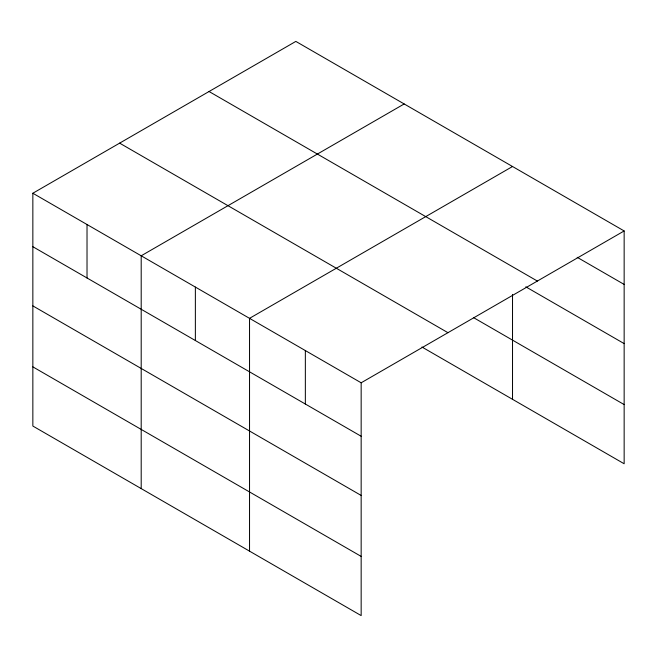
<?xml version="1.0" encoding="UTF-8"?>
<svg xmlns="http://www.w3.org/2000/svg" width="657" height="657" viewBox="0 0 657 657"><rect width="100%" height="100%" fill="white"/><g stroke="black" fill="none" stroke-linecap="round" stroke-linejoin="round"><path stroke-width="0.99" d="M361.161 495.435L361.161 382.793L32.85 193.24L32.85 426.048L361.161 615.593L361.161 495.435L32.85 305.891M421.942 347.019L624.15 463.76L624.15 230.952L295.839 41.407L32.85 193.24M404.178 103.954L141.198 255.795L141.198 488.594M512.526 166.508L249.537 318.341L249.537 551.149M361.161 382.793L624.15 230.952M577.199 257.314L624.15 284.424M209.049 91.512L537.369 281.065M525.814 286.83L624.15 343.603M473.451 317.569L624.15 404.581M119.631 143.136L447.951 332.688M32.85 246.703L361.161 436.256M32.85 366.861L361.161 556.413M512.526 294.402L512.526 399.316M305.349 350.567L305.349 404.03M195.367 287.068L195.367 340.531M87.02 224.513L87.02 277.985"/></g></svg>
